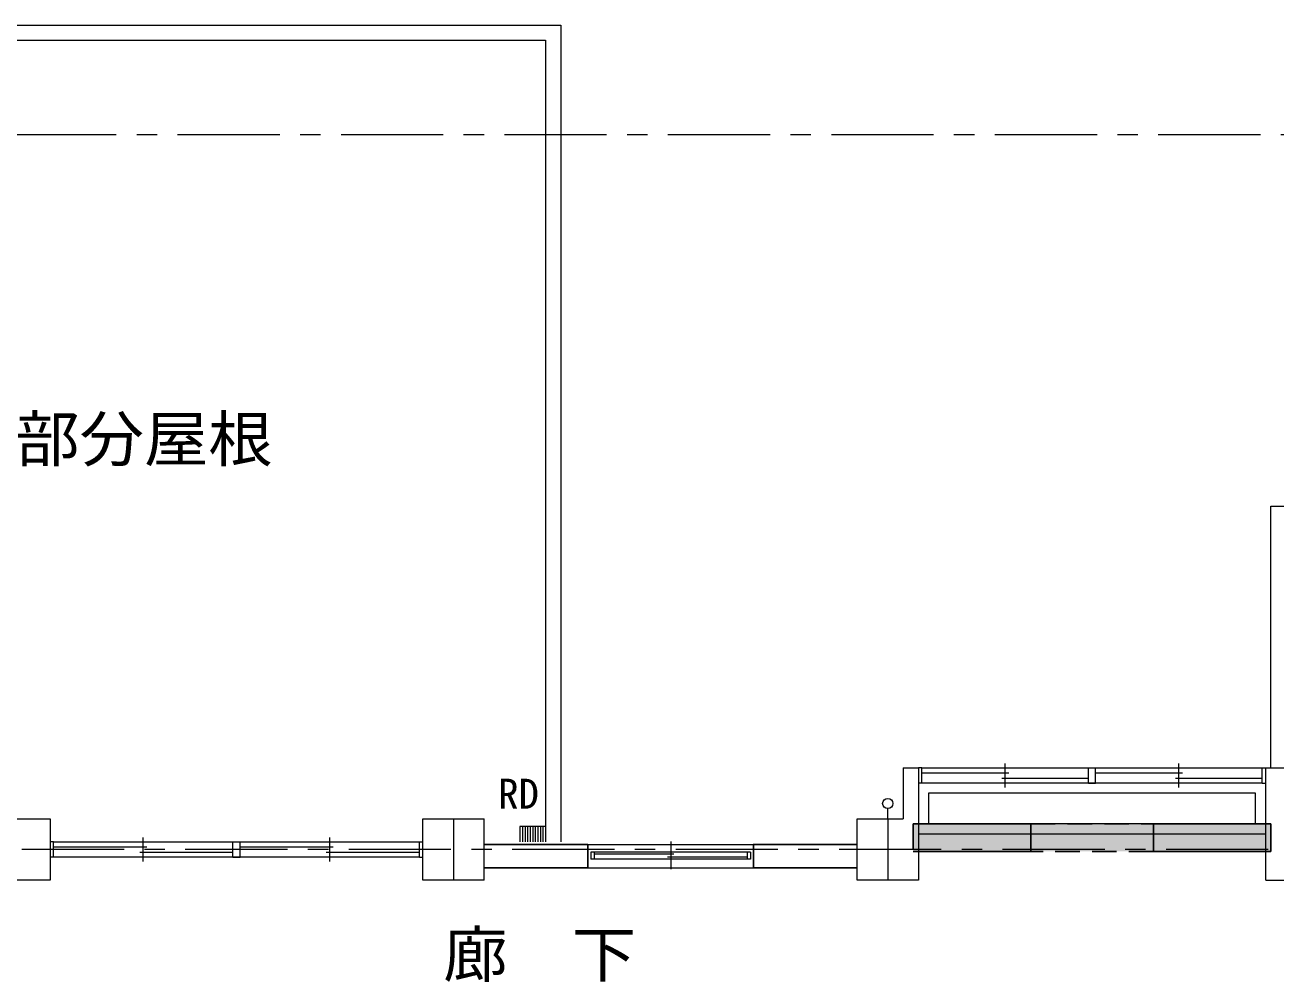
# Model space of a CAD drawing. Units: millimetres at full size, sheet at 1:200; details may follow other scales. Extents: x -55340 to 55340, y -38040 to 38040.
# Drawn here: x -14353 to -2108, y -12565 to -3192 of the extents above; entities that cross this region are included whole.
import ezdxf
from ezdxf.enums import TextEntityAlignment as Align

# ---------------------------------------------------------------- set-up
doc = ezdxf.new("R2010")
doc.units = ezdxf.units.MM
doc.header["$LTSCALE"] = 200
doc.linetypes.add('CHAIN1', pattern=[8, 5, -1, 1, -1])
doc.linetypes.add('DASHED1', pattern=[1.8, 1.2, -0.6])
for name, color, linetype, lineweight in [('0-1_通り芯', 3, 'Continuous', 18), ('0-2_躯体', 3, 'Continuous', 18), ('0-4_仕上', 7, 'Continuous', 18), ('0-5_建具(ｻｯｼ)', 3, 'Continuous', 18), ('0-9_家具・設備', 4, 'Continuous', 9), ('0-B_文字', 4, 'Continuous', 9), ('2-D_予備', 2, 'Continuous', 25), ('3-E_予備', 7, 'Continuous', 18)]:
    doc.layers.add(name, color=color, linetype=linetype, lineweight=lineweight)
doc.layers.add('0-D_予備', color=2, linetype='Continuous')
doc.layers.add('3-D_予備', color=91, linetype='Continuous')
doc.styles.add('ＭＳ ゴシック', font='')
doc.styles.get('ＭＳ ゴシック').set_extended_font_data('MS Gothic')

msp = doc.modelspace()

# ---------------------------------------------------------------- linework, layer by layer
at = {"layer": '0-1_通り芯', "color": 4, "linetype": 'CHAIN1', "lineweight": 9}
for p, q in [((40940.1, -4267), (-47566.2, -4267)), ((-10158.1, -10967), (-10158.1, -11567)), ((-5908.1, -10967), (-5908.1, -11567)), ((39416, -11267), (-49340.7, -11267))]:
    msp.add_line(p, q, dxfattribs=at)
at = {"layer": '0-2_躯体'}
for p, q in [((-5758.1, -10467), (-5758.1, -10967)), ((-2208.1, -11567), (-2208.1, -10467)), ((-14708.1, -10967), (-14108.1, -10967)), ((-14108.1, -10967), (-14108.1, -11567)), ((-10458.1, -11567), (-10458.1, -10967)), ((-10458.1, -10967), (-9858.1, -10967)), ((-9858.1, -11567), (-9858.1, -10967)), ((-6208.1, -10967), (-5758.1, -10967)), ((-14108.1, -11567), (-14708.1, -11567)), ((-9858.1, -11567), (-10458.1, -11567)), ((-2208.1, -11567), (-1608.1, -11567))]:
    msp.add_line(p, q, dxfattribs=at)
for points in [[(-5758.1, -10467), (-5608.1, -10467), (-5608.1, -11567), (-6208.1, -11567), (-6208.1, -10967)], [(-2208.1, -10467), (-1608.1, -10467), (-1608.1, -11567)]]:
    msp.add_lwpolyline(points, dxfattribs=at)
at = {"layer": '0-4_仕上', "color": 4, "lineweight": 9}
for p, q in [((-19558.1, -3342), (-9258.1, -3342)), ((-9258.1, -3342), (-9258.1, -11192)), ((-2158.1, -10467), (-2158.1, -7904.1)), ((-2158.1, -7904.1), (1771.9, -7904.1))]:
    msp.add_line(p, q, dxfattribs=at)
msp.add_lwpolyline([(-19708.1, -11192), (-19708.1, -3192), (-9108.1, -3192), (-9108.1, -11192)], dxfattribs=at)
at = {"layer": '0-4_仕上'}
msp.add_lwpolyline([(-9258.1, -11042), (-9508.1, -11042), (-9508.1, -11192)], dxfattribs=at)
at = {"layer": '0-5_建具(ｻｯｼ)'}
for p, q in [((-5573.1, -10467), (-5608.1, -10467)), ((-5573.1, -10617), (-5573.1, -10467)), ((-5573.1, -10516.3), (-4723.1, -10516.3)), ((-4758.1, -10659.9), (-4758.1, -10424.2)), ((-3873.1, -10617), (-3873.1, -10467)), ((-3873.1, -10516.3), (-3023.1, -10516.3)), ((-3058.1, -10659.9), (-3058.1, -10424.2)), ((-2243.1, -10467), (-2208.1, -10467)), ((-2243.1, -10617), (-2243.1, -10467)), ((-5573.1, -10617), (-5608.1, -10617)), ((-4793.1, -10567.7), (-3943.1, -10567.7)), ((-3943.1, -10617), (-3873.1, -10617)), ((-3093.1, -10567.7), (-2243.1, -10567.7)), ((-2243.1, -10617), (-2208.1, -10617)), ((-14073.1, -11192), (-14108.1, -11192)), ((-14073.1, -11342), (-14073.1, -11192)), ((-14073.1, -11241.3), (-13160.6, -11241.3)), ((-13195.6, -11384.9), (-13195.6, -11149.2)), ((-12248.1, -11342), (-12248.1, -11192)), ((-12248.1, -11241.3), (-11335.6, -11241.3)), ((-11370.6, -11384.9), (-11370.6, -11149.2)), ((-14073.1, -11342), (-14108.1, -11342)), ((-13230.6, -11292.7), (-12318.1, -11292.7)), ((-12318.1, -11342), (-12248.1, -11342)), ((-11405.6, -11292.7), (-10493.1, -11292.7)), ((-10493.1, -11342), (-10458.1, -11342))]:
    msp.add_line(p, q, dxfattribs=at)
at = {"layer": '0-5_建具(ｻｯｼ)', "color": 4, "lineweight": 9}
for p, q in [((-5573.1, -10467), (-2243.1, -10467)), ((-2243.1, -10617), (-5573.1, -10617)), ((-9483.1, -11042), (-9483.1, -11192)), ((-9458.1, -11042), (-9458.1, -11192)), ((-9433.1, -11042), (-9433.1, -11192)), ((-9408.1, -11042), (-9408.1, -11192)), ((-9383.1, -11042), (-9383.1, -11192)), ((-9358.1, -11042), (-9358.1, -11192)), ((-9333.1, -11042), (-9333.1, -11192)), ((-9308.1, -11042), (-9308.1, -11192)), ((-9283.1, -11042), (-9283.1, -11192)), ((-14073.1, -11192), (-10493.1, -11192)), ((-10493.1, -11342), (-14073.1, -11342))]:
    msp.add_line(p, q, dxfattribs=at)
at = {"layer": '0-5_建具(ｻｯｼ)'}
for points in [[(-3943.1, -10617), (-3943.1, -10467), (-3873.1, -10467)], [(-12318.1, -11342), (-12318.1, -11192), (-12248.1, -11192)], [(-10493.1, -11342), (-10493.1, -11192), (-10458.1, -11192)]]:
    msp.add_lwpolyline(points, dxfattribs=at)
at = {"layer": '0-9_家具・設備', "color": 7, "lineweight": 18}
for p, q in [((-5508.1, -10717), (-5508.1, -11017)), ((-2308.1, -10717), (-5508.1, -10717)), ((-2308.1, -11017), (-2308.1, -10717)), ((-5908.1, -10967), (-5908.1, -10867)), ((-2308.1, -11017), (-5508.1, -11017)), ((-2208.1, -11117), (-5608.1, -11117))]:
    msp.add_line(p, q, dxfattribs=at)
msp.add_circle((-5908.1, -10817), 50, dxfattribs=at)
at = {"layer": '2-D_予備'}
for p, q in [((-5658.1, -11017), (-5658.1, -11267)), ((-5658.1, -11017), (-4508.1, -11017)), ((-4508.1, -11287), (-4508.1, -11017)), ((-3308.1, -11017), (-2158.1, -11017)), ((-3308.1, -11287), (-3308.1, -11017)), ((-2158.1, -11017), (-2158.1, -11287)), ((-5658.1, -11287), (-4508.1, -11287)), ((-3308.1, -11287), (-2158.1, -11287))]:
    msp.add_line(p, q, dxfattribs=at)
at = {"layer": '2-D_予備', "linetype": 'DASHED1'}
for p, q in [((-4508.1, -11017), (-3308.1, -11017)), ((-3308.1, -11287), (-4508.1, -11287))]:
    msp.add_line(p, q, dxfattribs=at)
at = {"layer": '3-D_予備'}
msp.add_solid([(-5658.1, -11287), (-5658.1, -11017), (-2158.1, -11287), (-2158.1, -11017)], dxfattribs=at)
at = {"layer": '3-E_予備', "color": 2, "lineweight": 25}
msp.add_line((-8843.1, -11217), (-9858.1, -11217), dxfattribs=at)
at = {"layer": '3-E_予備', "color": 4, "lineweight": 9}
for p, q in [((-8843.1, -11217), (-7223.1, -11217)), ((-8843.1, -11447), (-7223.1, -11447))]:
    msp.add_line(p, q, dxfattribs=at)
at = {"layer": '3-E_予備', "color": 3}
for p, q in [((-8033.1, -11190.4), (-8033.1, -11459.7)), ((-8002.6, -11312), (-8783.1, -11312)), ((-7283.1, -11342), (-8063, -11342))]:
    msp.add_line(p, q, dxfattribs=at)
at = {"layer": '3-E_予備'}
for p, q in [((-7253.1, -11362), (-8813.1, -11362)), ((-8783.1, -11292), (-8783.1, -11362)), ((-7283.1, -11292), (-7283.1, -11362)), ((-7253.1, -11292), (-7253.1, -11362))]:
    msp.add_line(p, q, dxfattribs=at)
at = {"layer": '3-E_予備', "color": 2, "lineweight": 25}
for points in [[(-8843.1, -11217), (-8843.1, -11447), (-9858.1, -11447)], [(-6208.1, -11217), (-7223.1, -11217), (-7223.1, -11447), (-6208.1, -11447)]]:
    msp.add_lwpolyline(points, dxfattribs=at)
at = {"layer": '3-E_予備'}
msp.add_lwpolyline([(-7253.1, -11292), (-8813.1, -11292), (-8813.1, -11362)], dxfattribs=at)

# ---------------------------------------------------------------- texts
at = {"layer": '0-B_文字', "color": 2, "style": 'ＭＳ ゴシック', "width": 1.05}
for s, p in [('昇降口部分屋根', (-16338.9, -7597.6)), ('廊\u3000下', (-10259.6, -12647.4))]:
    msp.add_text(s, height=439.9, dxfattribs=at).set_placement(p, align=Align.BOTTOM_LEFT)
at = {"layer": '0-D_予備', "style": 'ＭＳ ゴシック'}
msp.add_text('RD', height=293.3, dxfattribs=at).set_placement((-9722, -10955.7), align=Align.BOTTOM_LEFT)

doc.saveas('drawing.dxf')
